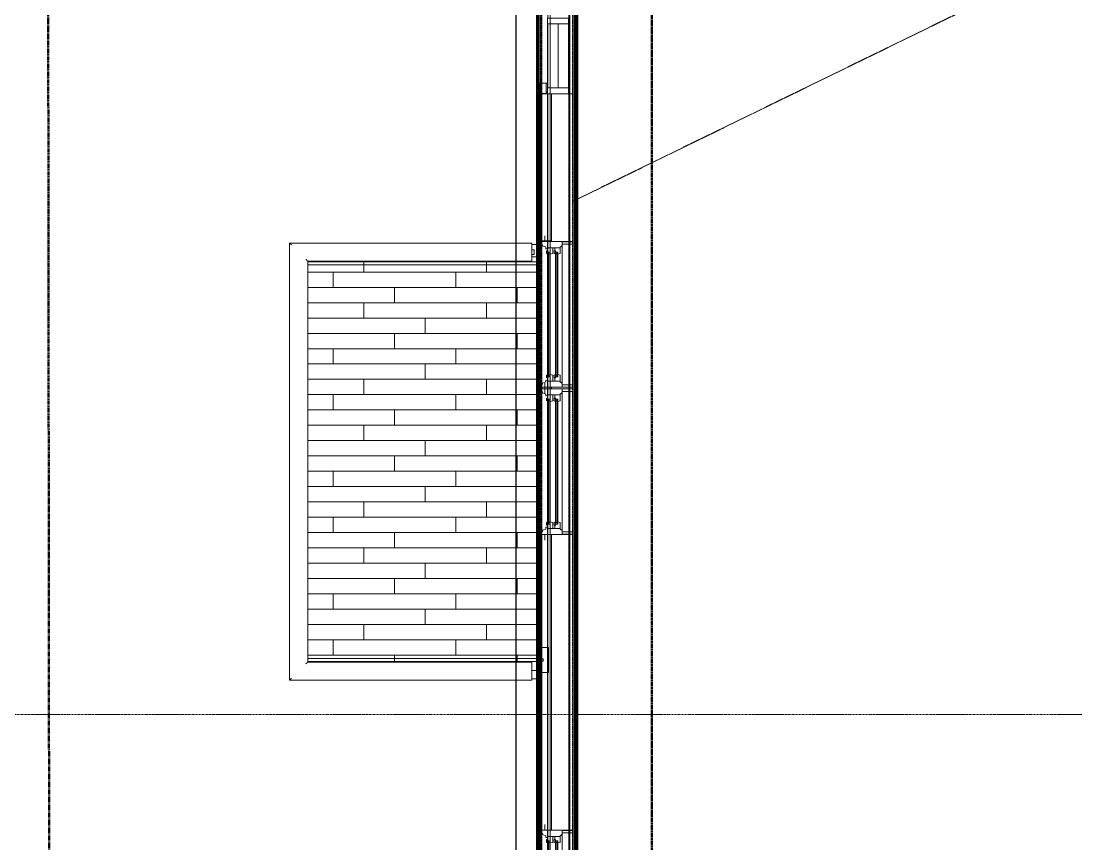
# Model space of a CAD drawing. Header units: inches. Extents: x -4235 to -464, y 9767 to 12269.
# Drawn here: x -3996.4 to -3721.1, y 11813.5 to 12028.1 of the extents above; entities that cross this region are included whole.
import ezdxf

# ---------------------------------------------------------------- set-up
doc = ezdxf.new("R2010")
doc.units = ezdxf.units.IN
doc.header["$MEASUREMENT"] = 0
for name, pattern in [('Dash 1_16_', [0.125, 0.0625, -0.0625]), ('Double Dash 3_8_', [1, 0.375, -0.125, 0.125, -0.125, 0.125, -0.125]), ('Grid Line 1_2_', [0.875, 0.5, -0.125, 0.125, -0.125])]:
    doc.linetypes.add(name, pattern=pattern)
for name, color, linetype, lineweight in [('A-FLOR-1', 192, 'Continuous', 9), ('A-FLOR-HRAL', 11, 'Continuous', 9), ('A-FLOR-PATT-1', 9, 'Continuous', 9), ('A-GLAZ-1', 151, 'Continuous', 9), ('A-GLAZ-2', 151, 'Continuous', 20), ('A-GLAZ-CWMG', 51, 'Continuous', 9), ('A-GLAZ-CWMG-1', 9, 'Continuous', 9), ('A-ROOF-1', 10, 'Dash 1_16_', 9), ('A-ROOF-2', 7, 'Dash 1_16_', 9), ('A-WALL-1', 113, 'Continuous', 9), ('C-PROP-LINE', 91, 'Double Dash 3_8_', 50), ('C-PROP-LINE-1', 91, 'Dash 1_16_', 50), ('S-GRID-1', 1, 'Grid Line 1_2_', 9)]:
    doc.layers.add(name, color=color, linetype=linetype, lineweight=lineweight)

# ---------------------------------------------------------------- blocks, each defined once
blk = doc.blocks.new('Basic Wall _ EXT - FIBER CEMENT - LARGE - ___-2505168-BACKGROUND - ROOF PLAN')
at = {"layer": 'A-WALL-1'}
for p, q in [((-3861.05, 12011.95), (-3861.05, 11970.61)), ((-3861.05, 12011.95), (-3861.05, 11970.61)), ((-3861.02, 11970.61), (-3861.02, 12011.95)), ((-3861.02, 12011.95), (-3861.02, 11970.61)), ((-3859, 12009.2), (-3859, 11970.61)), ((-3859, 12009.2), (-3859, 11970.61)), ((-3858.97, 11970.61), (-3858.97, 12009.2)), ((-3858.97, 12009.2), (-3858.97, 11970.61)), ((-3861.05, 11932.59), (-3861.05, 11932.21)), ((-3861.05, 11932.59), (-3861.05, 11932.21)), ((-3861.02, 11932.21), (-3861.02, 11932.59)), ((-3861.02, 11932.59), (-3861.02, 11932.21)), ((-3859, 11932.59), (-3859, 11932.21)), ((-3859, 11932.59), (-3859, 11932.21)), ((-3858.97, 11932.21), (-3858.97, 11932.59)), ((-3858.97, 11932.59), (-3858.97, 11932.21)), ((-3861.05, 11894.19), (-3861.05, 11864.7)), ((-3861.05, 11894.19), (-3861.05, 11864.7)), ((-3861.02, 11864.7), (-3861.02, 11894.19)), ((-3861.02, 11894.19), (-3861.02, 11864.7)), ((-3859, 11894.19), (-3859, 11864.69)), ((-3859, 11894.19), (-3859, 11864.69)), ((-3858.97, 11864.69), (-3858.97, 11894.19)), ((-3858.97, 11894.19), (-3858.97, 11864.69)), ((-3861.05, 11864.7), (-3861.05, 11864.61)), ((-3861.05, 11864.7), (-3861.05, 11864.61)), ((-3861.05, 11864.59), (-3861.05, 11861.83)), ((-3861.05, 11864.59), (-3861.05, 11861.83)), ((-3861.02, 11864.62), (-3861.02, 11864.7)), ((-3861.02, 11864.7), (-3861.02, 11864.62)), ((-3861.02, 11861.83), (-3861.02, 11864.59)), ((-3861.02, 11864.59), (-3861.02, 11861.83)), ((-3859, 11864.69), (-3859, 11864.59)), ((-3859, 11864.69), (-3859, 11864.59)), ((-3859, 11864.56), (-3859, 11864.26)), ((-3859, 11864.56), (-3859, 11864.26)), ((-3859, 11864.22), (-3859, 11859.15)), ((-3859, 11864.22), (-3859, 11859.15)), ((-3858.97, 11864.59), (-3858.97, 11864.69)), ((-3858.97, 11864.69), (-3858.97, 11864.59)), ((-3858.97, 11864.26), (-3858.97, 11864.57)), ((-3858.97, 11864.57), (-3858.97, 11864.26)), ((-3858.97, 11859.15), (-3858.97, 11864.23)), ((-3858.97, 11864.23), (-3858.97, 11859.15)), ((-3861.05, 11861.77), (-3861.05, 11861.72)), ((-3861.05, 11861.77), (-3861.05, 11861.72)), ((-3861.05, 11861.71), (-3861.05, 11861.64)), ((-3861.05, 11861.71), (-3861.05, 11861.64)), ((-3861.05, 11861.64), (-3861.05, 11861.55)), ((-3861.05, 11861.64), (-3861.05, 11861.55)), ((-3861.05, 11861.55), (-3861.05, 11861.45)), ((-3861.05, 11861.55), (-3861.05, 11861.45)), ((-3861.05, 11861.45), (-3861.05, 11861.35)), ((-3861.05, 11861.45), (-3861.05, 11861.35)), ((-3861.05, 11861.35), (-3861.05, 11861.26)), ((-3861.05, 11861.35), (-3861.05, 11861.26)), ((-3861.05, 11861.26), (-3861.05, 11861.18)), ((-3861.05, 11861.26), (-3861.05, 11861.18)), ((-3861.05, 11861.18), (-3861.05, 11861.13)), ((-3861.05, 11861.18), (-3861.05, 11861.13)), ((-3861.05, 11861.08), (-3861.05, 11858.23)), ((-3861.05, 11861.08), (-3861.05, 11858.23)), ((-3861.02, 11861.72), (-3861.02, 11861.77)), ((-3861.02, 11861.77), (-3861.02, 11861.72)), ((-3861.02, 11861.65), (-3861.02, 11861.71)), ((-3861.02, 11861.71), (-3861.02, 11861.65)), ((-3861.02, 11861.55), (-3861.02, 11861.64)), ((-3861.02, 11861.64), (-3861.02, 11861.55)), ((-3861.02, 11861.45), (-3861.02, 11861.55)), ((-3861.02, 11861.55), (-3861.02, 11861.45)), ((-3861.02, 11861.35), (-3861.02, 11861.45)), ((-3861.02, 11861.45), (-3861.02, 11861.35)), ((-3861.02, 11861.26), (-3861.02, 11861.35)), ((-3861.02, 11861.35), (-3861.02, 11861.26)), ((-3861.02, 11861.18), (-3861.02, 11861.26)), ((-3861.02, 11861.26), (-3861.02, 11861.18)), ((-3861.02, 11861.13), (-3861.02, 11861.18)), ((-3861.02, 11861.18), (-3861.02, 11861.13)), ((-3861.02, 11858.23), (-3861.02, 11861.08)), ((-3861.02, 11861.08), (-3861.02, 11858.23)), ((-3861.05, 11858.2), (-3861.05, 11817.01)), ((-3861.05, 11858.2), (-3861.05, 11817.01)), ((-3861.02, 11817.01), (-3861.02, 11858.2)), ((-3861.02, 11858.2), (-3861.02, 11817.01)), ((-3859, 11859.11), (-3859, 11858.64)), ((-3859, 11859.11), (-3859, 11858.64)), ((-3859, 11858.61), (-3859, 11858.31)), ((-3859, 11858.61), (-3859, 11858.31)), ((-3859, 11858.3), (-3859, 11858.2)), ((-3859, 11858.3), (-3859, 11858.2)), ((-3859, 11858.2), (-3859, 11817.01)), ((-3859, 11858.2), (-3859, 11817.01)), ((-3858.97, 11858.64), (-3858.97, 11859.12)), ((-3858.97, 11859.12), (-3858.97, 11858.64)), ((-3858.97, 11858.31), (-3858.97, 11858.61)), ((-3858.97, 11858.61), (-3858.97, 11858.31)), ((-3858.97, 11858.2), (-3858.97, 11858.3)), ((-3858.97, 11858.3), (-3858.97, 11858.2)), ((-3858.97, 11817.01), (-3858.97, 11858.2)), ((-3858.97, 11858.2), (-3858.97, 11817.01))]:
    blk.add_line(p, q, dxfattribs=at)
blk = doc.blocks.new('Basic Wall _ EXT - FIBER CEMENT - LARGE - ___-2162461-BACKGROUND - ROOF PLAN')
at = {"layer": 'A-WALL-1'}
for p, q in [((-3861.93, 12119.8), (-3861.93, 11673.98)), ((-3861.63, 12119.5), (-3861.63, 11673.98)), ((-3861.6, 12119.46), (-3861.6, 11673.98)), ((-3861.63, 12116.84), (-3861.63, 11673.98)), ((-3861.62, 12116.84), (-3861.62, 11673.98)), ((-3861.6, 12116.84), (-3861.6, 11673.98)), ((-3861.59, 12116.84), (-3861.59, 11673.98)), ((-3859, 12027.39), (-3859, 12010.7)), ((-3859, 12027.39), (-3859, 12010.7)), ((-3858.97, 12010.7), (-3858.97, 12027.39)), ((-3858.97, 12027.39), (-3858.97, 12010.7)), ((-3859, 12009.2), (-3859, 11673.98)), ((-3859, 12009.2), (-3859, 11673.98)), ((-3858.97, 11673.98), (-3858.97, 12009.2)), ((-3858.97, 12009.2), (-3858.97, 11673.98))]:
    blk.add_line(p, q, dxfattribs=at)
blk = doc.blocks.new('Basic Wall _ EXT - FIBER CEMENT - SMALL - ___-2145935-BACKGROUND - ROOF PLAN')
at = {"layer": 'A-WALL-1'}
for p, q in [((-3867.29, 12125.15), (-3867.29, 9973.63)), ((-3867.29, 12125.15), (-3867.29, 9973.63)), ((-3867.21, 9973.7), (-3867.21, 12125.07)), ((-3867.21, 12125.07), (-3867.21, 9973.7)), ((-3861.25, 12119.12), (-3861.25, 9979.66)), ((-3861.19, 12119.05), (-3861.19, 9979.73)), ((-3860.81, 12118.67), (-3860.81, 9980.11)), ((-3860.73, 12118.59), (-3860.73, 9980.19)), ((-3860.73, 12118.59), (-3860.73, 9980.19)), ((-3858.3, 12116.17), (-3858.3, 9982.61)), ((-3858.3, 12116.17), (-3858.3, 9982.61)), ((-3853.48, 12111.34), (-3853.48, 9987.44)), ((-3853.48, 12111.34), (-3853.48, 9987.44)), ((-3853.4, 12111.26), (-3853.4, 9987.51)), ((-3853.4, 12111.26), (-3853.4, 9987.51)), ((-3853.2, 9987.72), (-3853.2, 12111.06)), ((-3853.2, 12111.06), (-3853.2, 9987.72)), ((-3852.33, 9988.59), (-3852.33, 12110.19)), ((-3852.33, 12110.19), (-3852.33, 9988.59)), ((-3851.97, 12109.84), (-3851.97, 9988.94)), ((-3851.93, 12109.79), (-3851.93, 9988.99)), ((-3851.92, 12109.78), (-3851.92, 9989)), ((-3851.85, 12109.72), (-3851.85, 9989.06)), ((-3851.85, 12109.72), (-3851.85, 9989.06)), ((-3851.85, 12109.71), (-3851.85, 9989.07)), ((-3851.82, 12109.68), (-3851.82, 9989.09)), ((-3851.78, 12109.65), (-3851.78, 9989.13)), ((-3851.77, 9989.14), (-3851.77, 12109.64)), ((-3851.63, 9989.29), (-3851.63, 12109.49)), ((-3851.42, 12109.28), (-3851.42, 9989.49)), ((-3851.35, 12109.22), (-3851.35, 9989.56)), ((-3851.22, 12109.09), (-3851.22, 9989.69)), ((-3851.11, 12108.98), (-3851.11, 9989.8))]:
    blk.add_line(p, q, dxfattribs=at)
blk = doc.blocks.new('Window-Double_Hung-Andersen-400_Series-Tilt_Wash - DOUBLE HUNG - COTTAGE - 3RD FLOOR-V14-BACKGROUND - ROOF PLAN')
at = {"layer": 'A-GLAZ-1'}
for p, q in [((-16.29, 2.5), (-15.7, 2.5)), ((-16.29, 2.12), (-15.7, 2.12)), ((-16.29, 0.56), (-15.7, 0.56)), ((-16.29, 0.19), (-15.7, 0.19)), ((-15.82, 2.5), (-15.82, 2.12)), ((-15.82, 0.56), (-15.82, 0.19)), ((-15.7, 2.63), (15.7, 2.63)), ((-15.7, 2.5), (15.7, 2.5)), ((-15.7, 2.12), (15.7, 2.12)), ((-15.7, 2), (15.7, 2)), ((-15.7, 0.69), (15.7, 0.69)), ((-15.7, 0.56), (15.7, 0.56)), ((-15.7, 0.19), (15.7, 0.19)), ((-15.7, 0.06), (15.7, 0.06)), ((16.29, 2.5), (15.7, 2.5)), ((16.29, 2.12), (15.7, 2.12)), ((16.29, 0.56), (15.7, 0.56)), ((16.29, 0.19), (15.7, 0.19)), ((15.82, 2.5), (15.82, 2.12)), ((15.82, 0.56), (15.82, 0.19)), ((-19.01, -2.81), (-19.01, -2.44)), ((-19.01, -2.44), (-18.95, -2.44)), ((18.95, -1.06), (-18.95, -1.06)), ((-18.95, -1.06), (-18.95, -2.81)), ((-18.32, -1.06), (-18.32, -2.81)), ((18.32, -1.06), (18.32, -2.81)), ((18.95, -2.81), (18.95, -1.06)), ((18.95, -2.44), (19.01, -2.44)), ((19.01, -2.44), (19.01, -2.81)), ((-19.01, -2.89), (-19.01, -2.81)), ((-19.01, -3.09), (-19.01, -2.89)), ((-19.01, -3.81), (-19.01, -3.09)), ((-18.95, -2.81), (-18.95, -2.89)), ((-18.95, -2.89), (-18.95, -3.09)), ((-18.95, -3.09), (-18.95, -3.81)), ((-18.32, -2.81), (-18.32, -2.89)), ((-18.32, -2.89), (-18.32, -3.09)), ((-18.32, -3.09), (-18.32, -3.81)), ((18.32, -2.81), (18.32, -2.89)), ((18.32, -2.89), (18.32, -3.09)), ((18.32, -3.09), (18.32, -3.81)), ((18.95, -2.89), (18.95, -2.81)), ((18.95, -3.09), (18.95, -2.89)), ((18.95, -3.81), (18.95, -3.09)), ((19.01, -2.81), (19.01, -2.89)), ((19.01, -2.89), (19.01, -3.09)), ((19.01, -3.09), (19.01, -3.81))]:
    blk.add_line(p, q, dxfattribs=at)
at = {"layer": 'A-GLAZ-2'}
for p, q in [((-19.01, 3.44), (-20.51, 3.44)), ((19.01, 4.81), (-19.01, 4.81)), ((-19.01, 4.81), (-19.01, 4.56)), ((-19.01, 4.34), (-19.01, 4.29)), ((-19.01, 4.21), (-19.01, 4.16)), ((-19.01, 4.15), (-19.01, 4.11)), ((-19.01, 4.07), (-19.01, 3.06)), ((-19.01, 2.95), (-19.01, 2.91)), ((-19.01, 2.9), (-19.01, 2.85)), ((-19.01, 2.84), (-19.01, 2.72)), ((-18.2, 4.81), (-18.2, 4.56)), ((-18.2, 4.34), (-18.2, 4.29)), ((-18.2, 4.21), (-18.2, 4.16)), ((-18.2, 4.15), (-18.2, 4.11)), ((-18.2, 4.07), (-18.2, 4)), ((-18.2, 4), (-17.92, 4)), ((-17.92, 4), (-17.61, 3.19)), ((-17.61, 3.19), (-17.14, 3.19)), ((-17.14, 3.19), (-17.14, 3.06)), ((-17.14, 2.95), (-17.14, 2.91)), ((-17.14, 2.9), (-17.14, 2.85)), ((-17.14, 2.84), (-17.14, 2.75)), ((-15.86, 2.97), (-16.57, 2.97)), ((-16.57, 2.91), (-16.57, 2.95)), ((-16.57, 2.85), (-16.57, 2.9)), ((-16.57, 2.72), (-16.57, 2.84)), ((-15.85, 2.95), (-15.83, 2.91)), ((-15.82, 2.9), (-15.8, 2.85)), ((-15.8, 2.84), (-15.74, 2.72)), ((15.8, 2.84), (15.74, 2.72)), ((15.82, 2.9), (15.8, 2.85)), ((15.85, 2.95), (15.83, 2.91)), ((15.86, 2.97), (16.57, 2.97)), ((16.57, 2.91), (16.57, 2.95)), ((16.57, 2.85), (16.57, 2.9)), ((16.57, 2.72), (16.57, 2.84)), ((17.14, 3.19), (17.14, 3)), ((17.61, 3.19), (17.14, 3.19)), ((17.14, 2.95), (17.14, 2.91)), ((17.14, 2.9), (17.14, 2.85)), ((17.14, 2.84), (17.14, 2.75)), ((17.91, 3.96), (17.61, 3.21)), ((18.2, 4), (17.92, 4)), ((18.2, 4.81), (18.2, 4.56)), ((18.2, 4.34), (18.2, 4.29)), ((18.2, 4.21), (18.2, 4.16)), ((18.2, 4.15), (18.2, 4)), ((19.01, 4.56), (19.01, 4.81)), ((19.01, 4.29), (19.01, 4.34)), ((19.01, 4.16), (19.01, 4.21)), ((19.01, 3), (19.01, 4.15)), ((19.01, 3.44), (20.51, 3.44)), ((19.01, 2.91), (19.01, 2.95)), ((19.01, 2.85), (19.01, 2.9)), ((19.01, 2.72), (19.01, 2.84)), ((-19.01, 2.69), (-19.01, 2.01)), ((-19.01, 1.97), (-19.01, -1.06)), ((-17.42, 2.75), (-16.57, 2.75)), ((-17.42, 2.69), (-17.42, 2.01)), ((-17.42, 2.01), (-17.42, -0.56)), ((-17.42, 1.37), (-15.86, 1.37)), ((-17.42, 0.81), (-16.57, 0.81)), ((-16.57, 2.63), (-16.57, 2.69)), ((-15.7, 2.63), (-16.57, 2.63)), ((-15.86, 1.03), (-16.57, 1.03)), ((-16.57, 0.69), (-16.57, 1.02)), ((-15.7, 0.69), (-16.57, 0.69)), ((-16.29, 2.63), (-16.29, 2.01)), ((-15.7, 2), (-16.29, 2)), ((-16.29, 0.69), (-16.29, 0.06)), ((-15.7, 0.06), (-16.29, 0.06)), ((-15.86, 1.37), (-15.7, 2)), ((-15.86, -0.56), (-15.7, 0.06)), ((-15.85, 1.02), (-15.7, 0.69)), ((-15.73, 2.69), (-15.7, 2.63)), ((15.73, 2.69), (15.7, 2.63)), ((15.7, 2.63), (16.57, 2.63)), ((15.7, 2), (16.29, 2)), ((15.7, 0.69), (16.57, 0.69)), ((15.7, 0.06), (16.29, 0.06)), ((15.86, -0.56), (15.7, 0.06)), ((15.86, 1.37), (15.71, 1.96)), ((15.86, 1.03), (15.72, 0.72)), ((17.42, 1.37), (15.86, 1.37)), ((15.86, 1.03), (16.57, 1.03)), ((16.29, 2.63), (16.29, 2.01)), ((16.29, 0.69), (16.29, 0.06)), ((17.42, 2.75), (16.57, 2.75)), ((16.57, 2.63), (16.57, 2.69)), ((16.57, 0.7), (16.57, 1.03)), ((17.42, 0.81), (16.57, 0.81)), ((17.42, 2.69), (17.42, 2.01)), ((17.42, 2.01), (17.42, -0.56)), ((19.01, 2.01), (19.01, 2.69)), ((19.01, -1.06), (19.01, 2.01)), ((-19.01, -1.06), (19.01, -1.06)), ((-17.67, -0.78), (-18, -1.06)), ((-17.67, -0.78), (-17.67, -0.56)), ((-17.67, -0.56), (-15.86, -0.56)), ((17.67, -0.56), (15.86, -0.56)), ((17.67, -0.78), (17.67, -0.56)), ((17.67, -0.78), (18, -1.06))]:
    blk.add_line(p, q, dxfattribs=at)
blk = doc.blocks.new('Rectangular Mullion - Profile_Polycarbonate_Upper and left-1987575-BACKGROUND - ROOF PLAN')
at = {"layer": 'A-GLAZ-CWMG'}
for p, q in [((-3861.47, 12114.28), (-3861.25, 12114.28)), ((-3861.47, 12011.95), (-3861.47, 12114.28)), ((-3861.25, 12114.28), (-3860.84, 12114.28)), ((-3860.69, 12114.28), (-3860.63, 12114.28)), ((-3860.63, 12114.28), (-3860.57, 12114.28)), ((-3860.57, 12114.28), (-3860.51, 12114.28)), ((-3860.51, 12114.28), (-3860.45, 12114.28)), ((-3860.45, 12114.28), (-3860.05, 12114.28)), ((-3860.02, 12114.28), (-3859.88, 12114.28)), ((-3859.87, 12114.28), (-3859.24, 12114.28)), ((-3859.24, 12114.28), (-3859.18, 12114.28)), ((-3859.18, 12114.28), (-3859.13, 12114.28)), ((-3859.13, 12114.28), (-3859, 12114.28)), ((-3858.97, 12114.28), (-3858.97, 12111.59)), ((-3858.97, 12110.09), (-3858.97, 12109.71)), ((-3858.97, 12109.71), (-3858.97, 12107.62)), ((-3858.97, 12106.12), (-3858.97, 12087.94)), ((-3858.97, 12086.44), (-3858.97, 12068.25)), ((-3858.97, 12066.75), (-3858.97, 12048.57)), ((-3858.97, 12047.07), (-3858.97, 12028.89)), ((-3858.97, 12027.39), (-3858.97, 12011.95)), ((-3861.25, 12011.95), (-3861.47, 12011.95)), ((-3860.84, 12011.95), (-3861.25, 12011.95)), ((-3860.57, 12011.95), (-3860.63, 12011.95)), ((-3860.51, 12011.95), (-3860.57, 12011.95)), ((-3860.45, 12011.95), (-3860.5, 12011.95)), ((-3859.24, 12011.95), (-3860.44, 12011.95)), ((-3859.19, 12011.95), (-3859.24, 12011.95)), ((-3859.13, 12011.95), (-3859.18, 12011.95)), ((-3859, 12011.95), (-3859.13, 12011.95))]:
    blk.add_line(p, q, dxfattribs=at)
blk = doc.blocks.new('Window-Double_Hung-Andersen-400_Series-Tilt_Wash - DOUBLE HUNG - COTTAGE - 3RD FLOOR-V18-BACKGROUND - ROOF PLAN')
at = {"layer": 'A-GLAZ-1'}
for p, q in [((-16.29, 2.5), (-15.7, 2.5)), ((-16.29, 2.12), (-15.7, 2.12)), ((-16.29, 0.56), (-15.7, 0.56)), ((-16.29, 0.19), (-15.7, 0.19)), ((-15.82, 2.5), (-15.82, 2.12)), ((-15.82, 0.56), (-15.82, 0.19)), ((-15.7, 2.63), (15.7, 2.63)), ((-15.7, 2.5), (15.7, 2.5)), ((-15.7, 2.12), (15.7, 2.12)), ((-15.7, 2), (15.7, 2)), ((-15.7, 0.69), (15.7, 0.69)), ((-15.7, 0.56), (15.7, 0.56)), ((-15.7, 0.19), (15.7, 0.19)), ((-15.7, 0.06), (15.7, 0.06)), ((16.29, 2.5), (15.7, 2.5)), ((16.29, 2.12), (15.7, 2.12)), ((16.29, 0.56), (15.7, 0.56)), ((16.29, 0.19), (15.7, 0.19)), ((15.82, 2.5), (15.82, 2.12)), ((15.82, 0.56), (15.82, 0.19)), ((-19.01, -2.81), (-19.01, -2.44)), ((-19.01, -2.44), (-18.95, -2.44)), ((18.95, -1.06), (-18.95, -1.06)), ((-18.95, -1.06), (-18.95, -2.81)), ((-18.32, -1.06), (-18.32, -2.81)), ((18.32, -1.06), (18.32, -2.81)), ((18.95, -2.81), (18.95, -1.06)), ((18.95, -2.44), (19.01, -2.44)), ((19.01, -2.44), (19.01, -2.81)), ((-19.01, -2.89), (-19.01, -2.81)), ((-19.01, -3.09), (-19.01, -2.89)), ((-19.01, -3.81), (-19.01, -3.09)), ((-18.95, -2.81), (-18.95, -2.89)), ((-18.95, -2.89), (-18.95, -3.09)), ((-18.95, -3.09), (-18.95, -3.81)), ((-18.32, -2.81), (-18.32, -2.89)), ((-18.32, -2.89), (-18.32, -3.09)), ((-18.32, -3.09), (-18.32, -3.81)), ((18.32, -2.81), (18.32, -2.89)), ((18.32, -2.89), (18.32, -3.09)), ((18.32, -3.09), (18.32, -3.81)), ((18.95, -2.89), (18.95, -2.81)), ((18.95, -3.09), (18.95, -2.89)), ((18.95, -3.81), (18.95, -3.09)), ((19.01, -2.81), (19.01, -2.89)), ((19.01, -2.89), (19.01, -3.09)), ((19.01, -3.09), (19.01, -3.81))]:
    blk.add_line(p, q, dxfattribs=at)
at = {"layer": 'A-GLAZ-2'}
for p, q in [((-19.01, 3.44), (-20.51, 3.44)), ((19.01, 4.81), (-19.01, 4.81)), ((-19.01, 4.81), (-19.01, 4.56)), ((-19.01, 4.28), (-19.01, 4.22)), ((-19.01, 4.21), (-19.01, 4.16)), ((-19.01, 4.15), (-19.01, 3)), ((-19.01, 2.95), (-19.01, 2.91)), ((-19.01, 2.9), (-19.01, 2.85)), ((-19.01, 2.84), (-19.01, 2.72)), ((-18.2, 4.81), (-18.2, 4.56)), ((-18.2, 4.28), (-18.2, 4.22)), ((-18.2, 4.21), (-18.2, 4.16)), ((-18.2, 4.15), (-18.2, 4)), ((-18.2, 4), (-17.92, 4)), ((-17.92, 4), (-17.61, 3.19)), ((-17.61, 3.19), (-17.14, 3.19)), ((-17.14, 3.19), (-17.14, 3)), ((-17.14, 2.95), (-17.14, 2.91)), ((-17.14, 2.9), (-17.14, 2.85)), ((-17.14, 2.84), (-17.14, 2.75)), ((-15.86, 2.97), (-16.57, 2.97)), ((-16.57, 2.91), (-16.57, 2.95)), ((-16.57, 2.85), (-16.57, 2.9)), ((-16.57, 2.72), (-16.57, 2.84)), ((-15.85, 2.95), (-15.83, 2.9)), ((-15.82, 2.9), (-15.8, 2.85)), ((-15.8, 2.84), (-15.74, 2.72)), ((15.8, 2.84), (15.74, 2.72)), ((15.85, 2.95), (15.83, 2.9)), ((15.86, 2.97), (16.57, 2.97)), ((16.57, 2.9), (16.57, 2.95)), ((16.57, 2.72), (16.57, 2.84)), ((17.14, 3.19), (17.14, 2.96)), ((17.61, 3.19), (17.14, 3.19)), ((17.14, 2.95), (17.14, 2.9)), ((17.14, 2.84), (17.14, 2.75)), ((17.92, 4), (17.61, 3.19)), ((18.2, 4), (17.92, 4)), ((18.2, 4.81), (18.2, 4.56)), ((18.2, 4.28), (18.2, 4.22)), ((18.2, 4.21), (18.2, 4.16)), ((18.2, 4.16), (18.2, 4)), ((19.01, 4.56), (19.01, 4.81)), ((19.01, 4.22), (19.01, 4.28)), ((19.01, 4.16), (19.01, 4.21)), ((19.01, 2.96), (19.01, 4.16)), ((19.01, 3.44), (20.51, 3.44)), ((19.01, 2.9), (19.01, 2.95)), ((19.01, 2.72), (19.01, 2.84)), ((-19.01, 2.69), (-19.01, 2.01)), ((-19.01, 2.01), (-19.01, -1.06)), ((-17.42, 2.75), (-16.57, 2.75)), ((-17.42, 2.69), (-17.42, 2.01)), ((-17.42, 2.01), (-17.42, -0.56)), ((-17.42, 1.37), (-15.86, 1.37)), ((-17.42, 0.81), (-16.57, 0.81)), ((-16.57, 2.63), (-16.57, 2.69)), ((-15.7, 2.63), (-16.57, 2.63)), ((-15.86, 1.03), (-16.57, 1.03)), ((-16.57, 0.69), (-16.57, 1.03)), ((-15.7, 0.69), (-16.57, 0.69)), ((-16.29, 2.63), (-16.29, 2.01)), ((-15.7, 2), (-16.29, 2)), ((-16.29, 0.69), (-16.29, 0.06)), ((-15.7, 0.06), (-16.29, 0.06)), ((-15.86, 1.37), (-15.7, 2)), ((-15.86, 1.03), (-15.7, 0.69)), ((-15.86, -0.56), (-15.7, 0.06)), ((-15.73, 2.69), (-15.7, 2.63)), ((15.73, 2.69), (15.7, 2.63)), ((15.7, 2.63), (16.57, 2.63)), ((15.7, 2), (16.29, 2)), ((15.86, 1.37), (15.7, 2)), ((15.86, 1.03), (15.7, 0.69)), ((15.7, 0.69), (16.57, 0.69)), ((15.7, 0.06), (16.29, 0.06)), ((15.86, -0.56), (15.7, 0.06)), ((17.42, 1.37), (15.86, 1.37)), ((15.86, 1.03), (16.57, 1.03)), ((16.29, 2.63), (16.29, 2.01)), ((16.29, 0.69), (16.29, 0.06)), ((17.42, 2.75), (16.57, 2.75)), ((16.57, 2.63), (16.57, 2.69)), ((16.57, 0.69), (16.57, 1.03)), ((17.42, 0.81), (16.57, 0.81)), ((17.42, 2.69), (17.42, 2.01)), ((17.42, 2.01), (17.42, -0.56)), ((19.01, 2.01), (19.01, 2.69)), ((19.01, -1.06), (19.01, 2.01)), ((-19.01, -1.06), (19.01, -1.06)), ((-17.67, -0.78), (-18, -1.06)), ((-17.67, -0.78), (-17.67, -0.56)), ((-17.67, -0.56), (-15.86, -0.56)), ((17.67, -0.56), (15.86, -0.56)), ((17.67, -0.78), (17.67, -0.56)), ((17.67, -0.78), (18, -1.06))]:
    blk.add_line(p, q, dxfattribs=at)
blk = doc.blocks.new('Rectangular Mullion - Stud - Vertical-2193585-BACKGROUND - ROOF PLAN')
at = {"layer": 'A-GLAZ-CWMG'}
for p, q in [((-1.5, 2.01), (-1.5, 2.75)), ((-1.5, 2.75), (0, 2.75)), ((-1.5, -2.75), (-1.5, 2.01)), ((0, 2.75), (0, 2.01)), ((0, 2.01), (0, -2.75)), ((0, -2.75), (-1.5, -2.75))]:
    blk.add_line(p, q, dxfattribs=at)
blk = doc.blocks.new('Rectangular Mullion - Stud - Base_Head-1773367-BACKGROUND - ROOF PLAN')
at = {"layer": 'A-GLAZ-CWMG-1'}
h = blk.add_hatch(dxfattribs=at)
h.set_pattern_fill('FP_5', color=256, style=0, pattern_type=2)
h.set_pattern_definition([(90, (-3856.286, 12019.044), (-8, 5e-16), [])])
h.paths.add_polyline_path([(-3853.77, 12010.7), (-3853.54, 12010.7), (-3853.54, 12027.39), (-3858.97, 12027.39), (-3859, 12011.95), (-3859.04, 12011.95), (-3859, 12010.7), (-3858, 12010.7)], flags=0)
at = {"layer": 'A-GLAZ-CWMG'}
for p, q in [((-3853.54, 12027.39), (-3853.54, 12010.7)), ((-3859.04, 12010.7), (-3859.04, 12011.95))]:
    blk.add_line(p, q, dxfattribs=at)
blk = doc.blocks.new('Rectangular Mullion - Stud - Vertical-V44-BACKGROUND - ROOF PLAN')
at = {"layer": 'A-GLAZ-CWMG'}
for p, q in [((0, 2.75), (1.5, 2.75)), ((0, 2.01), (0, 2.71)), ((0, -2.75), (0, 2.01)), ((1.5, 2.75), (1.5, 2.01)), ((1.5, 2.01), (1.5, -2.75)), ((1.5, -2.75), (0, -2.75))]:
    blk.add_line(p, q, dxfattribs=at)
blk = doc.blocks.new('Window-Double_Hung-Andersen-400_Series-Tilt_Wash - DOUBLE HUNG - COTTAGE - 3RD FLOOR-V49-BACKGROUND - ROOF PLAN')
at = {"layer": 'A-GLAZ-1'}
for p, q in [((-16.29, 2.5), (-15.7, 2.5)), ((-16.29, 2.12), (-15.7, 2.12)), ((-16.29, 0.56), (-15.7, 0.56)), ((-16.29, 0.19), (-15.7, 0.19)), ((-15.82, 2.5), (-15.82, 2.12)), ((-15.82, 0.56), (-15.82, 0.19)), ((-15.7, 2.63), (15.7, 2.63)), ((-15.7, 2.5), (15.7, 2.5)), ((-15.7, 2.12), (15.7, 2.12)), ((-15.7, 2), (15.7, 2)), ((-15.7, 0.69), (15.7, 0.69)), ((-15.7, 0.56), (15.7, 0.56)), ((-15.7, 0.19), (15.7, 0.19)), ((-15.7, 0.06), (15.7, 0.06)), ((16.29, 2.5), (15.7, 2.5)), ((16.29, 2.12), (15.7, 2.12)), ((16.29, 0.56), (15.7, 0.56)), ((16.29, 0.19), (15.7, 0.19)), ((15.82, 2.5), (15.82, 2.12)), ((15.82, 0.56), (15.82, 0.19)), ((-19.01, -2.81), (-19.01, -2.44)), ((-19.01, -2.44), (-18.95, -2.44)), ((18.95, -1.06), (-18.95, -1.06)), ((-18.95, -1.06), (-18.95, -2.81)), ((-18.32, -1.06), (-18.32, -2.81)), ((18.32, -1.06), (18.32, -2.81)), ((18.95, -2.81), (18.95, -1.06)), ((18.95, -2.44), (19.01, -2.44)), ((19.01, -2.44), (19.01, -2.81)), ((-19.01, -2.89), (-19.01, -2.81)), ((-19.01, -3.05), (-19.01, -2.89)), ((-19.01, -3.81), (-19.01, -3.09)), ((-18.95, -2.81), (-18.95, -2.89)), ((-18.95, -2.89), (-18.95, -3.05)), ((-18.95, -3.09), (-18.95, -3.81)), ((-18.32, -2.81), (-18.32, -2.89)), ((-18.32, -2.89), (-18.32, -3.05)), ((-18.32, -3.09), (-18.32, -3.81)), ((18.32, -2.81), (18.32, -2.89)), ((18.32, -2.89), (18.32, -3.09)), ((18.32, -3.09), (18.32, -3.81)), ((18.95, -2.89), (18.95, -2.81)), ((18.95, -3.09), (18.95, -2.89)), ((18.95, -3.81), (18.95, -3.09)), ((19.01, -2.81), (19.01, -2.89)), ((19.01, -2.89), (19.01, -3.09)), ((19.01, -3.09), (19.01, -3.81))]:
    blk.add_line(p, q, dxfattribs=at)
at = {"layer": 'A-GLAZ-2'}
for p, q in [((-19.01, 3.44), (-20.51, 3.44)), ((19.01, 4.81), (-19.01, 4.81)), ((-19.01, 4.81), (-19.01, 4.56)), ((-19.01, 4.28), (-19.01, 4.22)), ((-19.01, 4.21), (-19.01, 4.16)), ((-19.01, 4.16), (-19.01, 2.96)), ((-19.01, 2.95), (-19.01, 2.9)), ((-19.01, 2.84), (-19.01, 2.72)), ((-18.2, 4.81), (-18.2, 4.56)), ((-18.2, 4.28), (-18.2, 4.22)), ((-18.2, 4.21), (-18.2, 4.16)), ((-18.2, 4.16), (-18.2, 4)), ((-18.2, 4), (-17.92, 4)), ((-17.92, 4), (-17.61, 3.19)), ((-17.61, 3.19), (-17.14, 3.19)), ((-17.14, 3.19), (-17.14, 2.96)), ((-17.14, 2.95), (-17.14, 2.9)), ((-17.14, 2.84), (-17.14, 2.75)), ((-15.86, 2.97), (-16.57, 2.97)), ((-16.57, 2.9), (-16.57, 2.95)), ((-16.57, 2.72), (-16.57, 2.84)), ((-15.85, 2.95), (-15.83, 2.9)), ((-15.8, 2.84), (-15.74, 2.72)), ((15.8, 2.84), (15.74, 2.72)), ((15.82, 2.9), (15.8, 2.84)), ((15.85, 2.95), (15.83, 2.9)), ((15.86, 2.97), (16.57, 2.97)), ((16.57, 2.9), (16.57, 2.95)), ((16.57, 2.84), (16.57, 2.9)), ((16.57, 2.72), (16.57, 2.84)), ((17.14, 3.19), (17.14, 2.96)), ((17.61, 3.19), (17.14, 3.19)), ((17.14, 2.95), (17.14, 2.9)), ((17.14, 2.9), (17.14, 2.84)), ((17.14, 2.84), (17.14, 2.75)), ((17.92, 4), (17.61, 3.19)), ((18.2, 4), (17.92, 4)), ((18.2, 4.81), (18.2, 4.56)), ((18.2, 4.4), (18.2, 4.35)), ((18.2, 4.34), (18.2, 4.29)), ((18.2, 4.28), (18.2, 4.22)), ((18.2, 4.22), (18.2, 4.16)), ((18.2, 4.16), (18.2, 4)), ((19.01, 4.56), (19.01, 4.81)), ((19.01, 4.35), (19.01, 4.4)), ((19.01, 4.29), (19.01, 4.34)), ((19.01, 4.22), (19.01, 4.28)), ((19.01, 4.16), (19.01, 4.22)), ((19.01, 2.96), (19.01, 4.16)), ((19.01, 3.44), (20.51, 3.44)), ((19.01, 2.9), (19.01, 2.95)), ((19.01, 2.84), (19.01, 2.9)), ((19.01, 2.72), (19.01, 2.83)), ((-19.01, 2.69), (-19.01, 2.01)), ((-19.01, 2.01), (-19.01, -1.06)), ((-17.42, 2.75), (-16.57, 2.75)), ((-17.42, 2.69), (-17.42, 2.01)), ((-17.42, 2.01), (-17.42, -0.56)), ((-17.42, 1.37), (-15.86, 1.37)), ((-17.42, 0.81), (-16.57, 0.81)), ((-16.57, 2.63), (-16.57, 2.69)), ((-15.7, 2.63), (-16.57, 2.63)), ((-15.86, 1.03), (-16.57, 1.03)), ((-16.57, 0.69), (-16.57, 1.03)), ((-15.7, 0.69), (-16.57, 0.69)), ((-16.29, 2.63), (-16.29, 2.01)), ((-15.7, 2), (-16.29, 2)), ((-16.29, 0.69), (-16.29, 0.06)), ((-15.7, 0.06), (-16.29, 0.06)), ((-15.86, 1.37), (-15.7, 2)), ((-15.86, 1.03), (-15.7, 0.69)), ((-15.86, -0.56), (-15.7, 0.06)), ((-15.73, 2.69), (-15.7, 2.63)), ((15.73, 2.69), (15.7, 2.63)), ((15.7, 2.63), (16.57, 2.63)), ((15.7, 2), (16.29, 2)), ((15.86, 1.37), (15.7, 2)), ((15.86, 1.03), (15.7, 0.69)), ((15.7, 0.69), (16.57, 0.69)), ((15.7, 0.06), (16.29, 0.06)), ((15.86, -0.56), (15.7, 0.06)), ((17.42, 1.37), (15.86, 1.37)), ((15.86, 1.03), (16.57, 1.03)), ((16.29, 2.63), (16.29, 2.01)), ((16.29, 0.69), (16.29, 0.06)), ((17.42, 2.75), (16.57, 2.75)), ((16.57, 2.63), (16.57, 2.69)), ((16.57, 0.69), (16.57, 1.03)), ((17.42, 0.81), (16.57, 0.81)), ((17.42, 2.69), (17.42, 2.01)), ((17.42, 2.01), (17.42, -0.56)), ((19.01, 2.01), (19.01, 2.69)), ((19.01, -1.06), (19.01, 2.01)), ((-19.01, -1.06), (19.01, -1.06)), ((-17.67, -0.78), (-18, -1.06)), ((-17.67, -0.78), (-17.67, -0.56)), ((-17.67, -0.56), (-15.86, -0.56)), ((17.67, -0.56), (15.86, -0.56)), ((17.67, -0.78), (17.67, -0.56)), ((17.67, -0.78), (18, -1.06))]:
    blk.add_line(p, q, dxfattribs=at)
blk = doc.blocks.new('Railing - Baluster_01-V162-BACKGROUND - ROOF PLAN')
at = {"layer": 'A-FLOR-HRAL'}
for p, q in [((-0.59, 1.18), (0.59, 1.18)), ((-0.59, 0.59), (-0.59, 1.18)), ((0.59, 1.18), (0.59, 0.59))]:
    blk.add_line(p, q, dxfattribs=at)
blk = doc.blocks.new('Railing - Railing-2700282-BACKGROUND - ROOF PLAN')
at = {"layer": 'A-FLOR-HRAL'}
for p, q in [((-3867.29, 11970.23), (-3926.34, 11970.23)), ((-3926.34, 11970.23), (-3926.34, 11856.18)), ((-3867.21, 11970.23), (-3867.29, 11970.23)), ((-3863.09, 11970.23), (-3867.21, 11970.23)), ((-3863.09, 11970.23), (-3863.09, 11969.75)), ((-3863.09, 11969.75), (-3863.09, 11965.97)), ((-3921.61, 11965.5), (-3867.29, 11965.5)), ((-3921.61, 11860.9), (-3921.61, 11965.5)), ((-3867.29, 11965.5), (-3867.21, 11965.5)), ((-3867.21, 11965.5), (-3863.09, 11965.5)), ((-3863.09, 11965.97), (-3863.09, 11965.5)), ((-3867.29, 11860.9), (-3921.61, 11860.9)), ((-3867.21, 11860.9), (-3867.29, 11860.9)), ((-3863.09, 11860.9), (-3867.21, 11860.9)), ((-3863.09, 11860.9), (-3863.09, 11860.43)), ((-3863.09, 11860.43), (-3863.09, 11856.65)), ((-3926.34, 11856.18), (-3867.29, 11856.18)), ((-3867.29, 11856.18), (-3867.21, 11856.18)), ((-3867.21, 11856.18), (-3863.09, 11856.18)), ((-3863.09, 11856.65), (-3863.09, 11856.18))]:
    blk.add_line(p, q, dxfattribs=at)
for points, knots in [([(-3926.34, 11970.23), (-3926.34, 11970.23), (-3926.33, 11970.22), (-3926.3, 11970.19), (-3926.27, 11970.16), (-3926.25, 11970.14), (-3926.22, 11970.11), (-3926.19, 11970.08), (-3926.15, 11970.04), (-3926.11, 11970), (-3926.07, 11969.96), (-3926.03, 11969.93), (-3925.97, 11969.86), (-3925.91, 11969.8), (-3925.86, 11969.75)], [0, 0, 0, 0, 0.166667, 0.25, 0.333333, 0.416667, 0.458333, 0.5, 0.583333, 0.666667, 0.708333, 0.75, 0.833333, 1, 1, 1, 1]), ([(-3922.08, 11965.97), (-3922.04, 11965.93), (-3921.98, 11965.87), (-3921.9, 11965.79), (-3921.86, 11965.75), (-3921.82, 11965.71), (-3921.79, 11965.68), (-3921.76, 11965.65), (-3921.73, 11965.62), (-3921.7, 11965.59), (-3921.67, 11965.56), (-3921.65, 11965.54), (-3921.62, 11965.51), (-3921.61, 11965.5), (-3921.61, 11965.5)], [0, 0, 0, 0, 0.166667, 0.25, 0.333333, 0.375, 0.416667, 0.5, 0.541667, 0.583333, 0.666667, 0.75, 0.833333, 1, 1, 1, 1]), ([(-3922.08, 11860.43), (-3922.04, 11860.47), (-3921.98, 11860.53), (-3921.9, 11860.61), (-3921.86, 11860.66), (-3921.82, 11860.69), (-3921.79, 11860.73), (-3921.76, 11860.76), (-3921.73, 11860.78), (-3921.7, 11860.81), (-3921.67, 11860.84), (-3921.65, 11860.87), (-3921.62, 11860.89), (-3921.61, 11860.9), (-3921.61, 11860.9)], [0, 0, 0, 0, 0.166667, 0.25, 0.333333, 0.375, 0.416667, 0.5, 0.541667, 0.583333, 0.666667, 0.75, 0.833333, 1, 1, 1, 1]), ([(-3926.34, 11856.18), (-3926.34, 11856.18), (-3926.33, 11856.19), (-3926.3, 11856.21), (-3926.27, 11856.24), (-3926.25, 11856.27), (-3926.22, 11856.29), (-3926.19, 11856.32), (-3926.15, 11856.36), (-3926.11, 11856.4), (-3926.07, 11856.44), (-3926.04, 11856.48), (-3925.97, 11856.55), (-3925.9, 11856.61), (-3925.86, 11856.65)], [0, 0, 0, 0, 0.166667, 0.25, 0.333333, 0.416667, 0.458333, 0.5, 0.583333, 0.666667, 0.708333, 0.75, 0.833333, 1, 1, 1, 1])]:
    blk.add_open_spline(points, degree=3, knots=knots, dxfattribs=at)
at = {"rotation": 269.9999999999999}
blk.add_blockref('Railing - Baluster_01-V162-BACKGROUND - ROOF PLAN', (-3863.68, 11967.86), dxfattribs=at)
blk = doc.blocks.new('Walls 11 - Walls 1-2570471-BACKGROUND - ROOF PLAN')
at = {"layer": 'A-WALL-1'}
for p, q in [((-3861.63, 11968.19), (-3861.72, 11968.19)), ((-3861.72, 11968.19), (-3861.72, 11968.08)), ((-3861.72, 11968.08), (-3861.72, 11968.19)), ((-3861.72, 11968.08), (-3861.72, 11967.76)), ((-3861.72, 11967.76), (-3861.72, 11968.08)), ((-3861.72, 11967.76), (-3861.72, 11967.24)), ((-3861.72, 11967.24), (-3861.72, 11967.76)), ((-3861.72, 11967.24), (-3861.72, 11966.57)), ((-3861.72, 11966.57), (-3861.72, 11967.24)), ((-3861.25, 11968.19), (-3861.59, 11968.19)), ((-3861.1, 11968.19), (-3861.25, 11968.19)), ((-3867.29, 11965.32), (-3921.61, 11965.32)), ((-3921.61, 11964.57), (-3867.29, 11964.57)), ((-3867.21, 11965.32), (-3867.29, 11965.32)), ((-3867.29, 11964.57), (-3867.21, 11964.57)), ((-3861.92, 11965.32), (-3867.21, 11965.32)), ((-3867.21, 11964.57), (-3861.92, 11964.57)), ((-3861.72, 11965.32), (-3861.77, 11965.32)), ((-3861.77, 11964.57), (-3861.72, 11964.57)), ((-3861.72, 11966.57), (-3861.72, 11965.79)), ((-3861.72, 11965.79), (-3861.72, 11966.57)), ((-3861.72, 11965.79), (-3861.72, 11965.32)), ((-3861.72, 11964.94), (-3861.72, 11965.79)), ((-3861.63, 11965.32), (-3861.72, 11965.32)), ((-3861.72, 11965.27), (-3861.72, 11965.21)), ((-3861.72, 11965.21), (-3861.72, 11965.13)), ((-3861.72, 11965.13), (-3861.72, 11965.04)), ((-3861.72, 11965.04), (-3861.72, 11964.94)), ((-3861.72, 11964.94), (-3861.72, 11964.85)), ((-3861.72, 11963.32), (-3861.72, 11964.94)), ((-3861.72, 11964.84), (-3861.72, 11964.75)), ((-3861.72, 11964.75), (-3861.72, 11964.68)), ((-3861.72, 11964.67), (-3861.72, 11964.62)), ((-3861.72, 11964.57), (-3861.63, 11964.57)), ((-3861.72, 11964.57), (-3861.72, 11964.1)), ((-3861.25, 11965.32), (-3861.59, 11965.32)), ((-3861.59, 11964.57), (-3861.25, 11964.57)), ((-3861.1, 11965.32), (-3861.25, 11965.32)), ((-3861.25, 11964.57), (-3861.1, 11964.57)), ((-3861.72, 11964.1), (-3861.72, 11963.32)), ((-3861.72, 11963.32), (-3861.72, 11962.65)), ((-3861.72, 11962.65), (-3861.72, 11963.32)), ((-3861.72, 11962.65), (-3861.72, 11962.13)), ((-3861.72, 11962.13), (-3861.72, 11962.65)), ((-3861.72, 11962.13), (-3861.72, 11961.8)), ((-3861.72, 11961.8), (-3861.72, 11962.13)), ((-3861.72, 11961.8), (-3861.72, 11961.69)), ((-3861.72, 11961.69), (-3861.72, 11961.8)), ((-3861.72, 11961.69), (-3861.63, 11961.69)), ((-3861.59, 11961.69), (-3861.25, 11961.69)), ((-3861.25, 11961.69), (-3861.1, 11961.69))]:
    blk.add_line(p, q, dxfattribs=at)
blk = doc.blocks.new('Walls 12 - Walls 1-2570490-BACKGROUND - ROOF PLAN')
at = {"layer": 'A-WALL-1'}
for p, q in [((-3861.63, 11864.7), (-3861.72, 11864.7)), ((-3861.72, 11864.7), (-3861.72, 11864.26)), ((-3861.72, 11864.26), (-3861.72, 11864.7)), ((-3861.72, 11864.26), (-3861.72, 11863.75)), ((-3861.72, 11863.08), (-3861.72, 11864.26)), ((-3861.72, 11863.75), (-3861.72, 11863.08)), ((-3861.72, 11863.08), (-3861.72, 11862.29)), ((-3861.72, 11858.31), (-3861.72, 11863.08)), ((-3861.72, 11862.29), (-3861.72, 11861.83)), ((-3861.25, 11864.7), (-3861.59, 11864.7)), ((-3860.84, 11864.7), (-3861.25, 11864.7)), ((-3860.58, 11864.7), (-3860.63, 11864.7)), ((-3860.51, 11864.7), (-3860.56, 11864.7)), ((-3860.45, 11864.7), (-3860.5, 11864.7)), ((-3859.29, 11864.7), (-3860.44, 11864.7)), ((-3859.13, 11864.7), (-3859.18, 11864.7)), ((-3859, 11864.7), (-3859.13, 11864.7)), ((-3858.78, 11864.7), (-3858.97, 11864.7)), ((-3858.78, 11864.7), (-3858.78, 11863.75)), ((-3858.78, 11858.2), (-3858.78, 11864.7)), ((-3858.78, 11863.75), (-3858.78, 11860.61)), ((-3867.29, 11861.83), (-3921.61, 11861.83)), ((-3921.61, 11861.08), (-3867.29, 11861.08)), ((-3867.21, 11861.83), (-3867.29, 11861.83)), ((-3867.29, 11861.08), (-3867.21, 11861.08)), ((-3861.92, 11861.83), (-3867.21, 11861.83)), ((-3867.21, 11861.08), (-3861.92, 11861.08)), ((-3861.72, 11861.83), (-3861.77, 11861.83)), ((-3861.77, 11861.08), (-3861.72, 11861.08)), ((-3861.63, 11861.83), (-3861.72, 11861.83)), ((-3861.72, 11861.78), (-3861.72, 11861.72)), ((-3861.72, 11861.72), (-3861.72, 11861.64)), ((-3861.72, 11861.64), (-3861.72, 11861.55)), ((-3861.72, 11861.55), (-3861.72, 11861.45)), ((-3861.72, 11861.45), (-3861.72, 11861.35)), ((-3861.72, 11861.35), (-3861.72, 11861.26)), ((-3861.72, 11861.26), (-3861.72, 11861.18)), ((-3861.72, 11861.18), (-3861.72, 11861.12)), ((-3861.72, 11861.08), (-3861.63, 11861.08)), ((-3861.72, 11861.07), (-3861.72, 11860.61)), ((-3861.72, 11860.61), (-3861.72, 11859.83)), ((-3861.72, 11859.83), (-3861.72, 11858.2)), ((-3861.25, 11861.83), (-3861.59, 11861.83)), ((-3861.59, 11861.08), (-3861.25, 11861.08)), ((-3860.84, 11861.83), (-3861.25, 11861.83)), ((-3861.25, 11861.08), (-3860.84, 11861.08)), ((-3860.58, 11861.83), (-3860.63, 11861.83)), ((-3860.63, 11861.08), (-3860.58, 11861.08)), ((-3860.51, 11861.83), (-3860.56, 11861.83)), ((-3860.55, 11861.08), (-3860.51, 11861.08)), ((-3860.45, 11861.83), (-3860.5, 11861.83)), ((-3860.5, 11861.08), (-3860.45, 11861.08)), ((-3858.78, 11860.61), (-3858.78, 11858.2)), ((-3861.72, 11858.2), (-3861.72, 11858.31)), ((-3861.72, 11858.2), (-3861.63, 11858.2)), ((-3861.59, 11858.2), (-3861.25, 11858.2)), ((-3861.25, 11858.2), (-3860.84, 11858.2)), ((-3860.63, 11858.2), (-3860.58, 11858.2)), ((-3860.55, 11858.2), (-3860.51, 11858.2)), ((-3860.5, 11858.2), (-3860.45, 11858.2)), ((-3860.44, 11858.2), (-3859.29, 11858.2)), ((-3859.18, 11858.2), (-3859.13, 11858.2)), ((-3859.13, 11858.2), (-3859, 11858.2)), ((-3858.97, 11858.2), (-3858.78, 11858.2))]:
    blk.add_line(p, q, dxfattribs=at)
for start_param, end_param in [(1.119135, 1.445432), (1.696161, 2.022397), (0.562196, 0.774913), (2.36668, 2.579325), (2.657026, 2.820003), (5.235988, 6.25092), (3.173858, 4.18879), (4.308263, 5.109327)]:
    blk.add_ellipse((-3860.4, 11861.45), major_axis=(0, 0.375), ratio=0.86769, start_param=start_param, end_param=end_param, dxfattribs=at)
blk = doc.blocks.new('Family - ___-1878357-BACKGROUND - ROOF PLAN')
at = {"layer": 'C-PROP-LINE'}
blk.add_line((-3989.42, 12089.69), (-3987.26, 10009.09), dxfattribs=at)
blk = doc.blocks.new('Family - ___-2835860-BACKGROUND - ROOF PLAN')
at = {"layer": 'C-PROP-LINE-1'}
blk.add_line((-3860.72, 11547.59), (-3860.72, 12118.59), dxfattribs=at)
blk = doc.blocks.new('Family - ___-2835903-BACKGROUND - ROOF PLAN')
at = {"layer": 'C-PROP-LINE-1'}
blk.add_line((-3831.82, 10009.09), (-3831.82, 12089.69), dxfattribs=at)
blk = doc.blocks.new('Family - ___-2835932-BACKGROUND - ROOF PLAN')
at = {"layer": 'C-PROP-LINE-1'}
blk.add_line((-3860.72, 9980.19), (-3860.72, 12118.59), dxfattribs=at)

msp = doc.modelspace()

# ---------------------------------------------------------------- hatches: boundary and pattern name
at = {"layer": 'A-FLOR-PATT-1'}
h = msp.add_hatch(dxfattribs=at)
h.set_pattern_fill('FP_31', color=256, style=0, pattern_type=2)
h.set_pattern_definition([(0, (-2818.974, 11194.667), (0, 4), []), (90, (-2818.974, 11194.667), (-8, 8), [4, -28]), (90, (-2802.974, 11198.667), (-8, 8), [4, -28])])
h.paths.add_polyline_path([(-3861.89, 11856.54), (-3861.09, 11856.54), (-3861.1, 11969.86), (-3863.09, 11969.86), (-3863.09, 11968.45), (-3862.5, 11968.45), (-3862.5, 11967.27), (-3863.09, 11967.27), (-3863.09, 11965.5), (-3921.61, 11965.46), (-3921.61, 11860.9), (-3863.09, 11860.89), (-3863.09, 11856.54), (-3861.89, 11856.54)], flags=0)

# ---------------------------------------------------------------- linework, layer by layer
at = {"layer": 'A-FLOR-1'}
for p, q in [((-3857.97, 12009.2), (-3857.97, 11970.61)), ((-3861.92, 11969.86), (-3863.09, 11969.86)), ((-3861.63, 11969.86), (-3861.77, 11969.86)), ((-3861.1, 11969.86), (-3861.59, 11969.86)), ((-3861.09, 11932.21), (-3861.09, 11932.59)), ((-3857.97, 11932.59), (-3857.97, 11932.21)), ((-3861.09, 11864.61), (-3861.09, 11894.19)), ((-3857.97, 11894.19), (-3857.97, 11817.01)), ((-3861.09, 11861.83), (-3861.09, 11864.59)), ((-3861.09, 11861.72), (-3861.09, 11861.77)), ((-3861.09, 11861.64), (-3861.09, 11861.71)), ((-3861.09, 11861.55), (-3861.09, 11861.63)), ((-3861.09, 11861.45), (-3861.09, 11861.55)), ((-3861.09, 11861.35), (-3861.09, 11861.45)), ((-3861.09, 11861.26), (-3861.09, 11861.35)), ((-3861.09, 11861.18), (-3861.09, 11861.26)), ((-3861.09, 11861.13), (-3861.09, 11861.18)), ((-3861.09, 11858.22), (-3861.09, 11861.08)), ((-3861.09, 11856.54), (-3861.09, 11858.2)), ((-3863.09, 11856.54), (-3861.92, 11856.54)), ((-3861.77, 11856.54), (-3861.63, 11856.54)), ((-3861.59, 11856.54), (-3861.09, 11856.54))]:
    msp.add_line(p, q, dxfattribs=at)
at = {"layer": 'A-ROOF-1'}
for p, q in [((-3852.47, 12109.71), (-3852.47, 11747.44)), ((-3852.02, 11981.3), (-3852.47, 11981.08)), ((-3851.96, 11981.33), (-3852.02, 11981.3)), ((-3851.51, 11981.55), (-3851.59, 11981.51))]:
    msp.add_line(p, q, dxfattribs=at)
at = {"layer": 'A-ROOF-2'}
msp.add_line((-3589.86, 12109.21), (-3851.35, 11981.63), dxfattribs=at)
at = {"layer": 'A-WALL-1'}
for p, q in [((-3860.72, 12118.59), (-3860.72, 9980.19)), ((-3851.85, 12109.72), (-3851.85, 9989.06)), ((-3860.97, 12009.26), (-3860.97, 12011.95)), ((-3859.4, 12011.95), (-3859.4, 12009.26)), ((-3860.84, 12009.26), (-3860.97, 12009.26)), ((-3860.57, 12009.26), (-3860.63, 12009.26)), ((-3860.63, 12009.2), (-3860.57, 12009.2)), ((-3860.51, 12009.26), (-3860.57, 12009.26)), ((-3860.57, 12009.2), (-3860.51, 12009.2)), ((-3860.45, 12009.26), (-3860.5, 12009.26)), ((-3860.5, 12009.2), (-3860.45, 12009.2)), ((-3860.47, 12009.26), (-3860.47, 11970.61)), ((-3859.4, 12009.26), (-3860.44, 12009.26)), ((-3860.44, 12009.2), (-3859.24, 12009.2)), ((-3859.4, 12009.58), (-3859.24, 12009.58)), ((-3859.24, 12009.58), (-3859.19, 12009.58)), ((-3859.24, 12009.2), (-3859.19, 12009.2)), ((-3859.18, 12009.58), (-3859.13, 12009.58)), ((-3859.18, 12009.2), (-3859.13, 12009.2)), ((-3859.13, 12009.58), (-3859.04, 12009.58)), ((-3859.08, 12009.2), (-3859.04, 12009.2)), ((-3852.67, 12009.2), (-3853.54, 12009.2)), ((-3852.48, 12009.2), (-3852.64, 12009.2)), ((-3860.64, 11970.8), (-3860.68, 11970.8)), ((-3860.64, 11970.61), (-3860.68, 11970.61)), ((-3860.57, 11970.8), (-3860.63, 11970.8)), ((-3860.57, 11970.61), (-3860.63, 11970.61)), ((-3860.51, 11970.8), (-3860.56, 11970.8)), ((-3860.51, 11970.61), (-3860.56, 11970.61)), ((-3860.45, 11970.8), (-3860.5, 11970.8)), ((-3860.45, 11970.61), (-3860.5, 11970.61)), ((-3859.24, 11970.8), (-3860.44, 11970.8)), ((-3859.24, 11970.61), (-3860.44, 11970.61)), ((-3859.72, 11970.8), (-3859.72, 11970.61)), ((-3859.24, 11970.8), (-3859.19, 11970.8)), ((-3859.19, 11970.61), (-3859.24, 11970.61)), ((-3859.18, 11970.8), (-3859.13, 11970.8)), ((-3859.13, 11970.61), (-3859.18, 11970.61)), ((-3859.12, 11970.8), (-3859, 11970.8)), ((-3859, 11970.61), (-3859.12, 11970.61)), ((-3858.97, 11970.8), (-3857.97, 11970.8)), ((-3852.47, 11970.61), (-3858.97, 11970.61)), ((-3860.56, 11932.59), (-3860.51, 11932.59)), ((-3860.51, 11932.21), (-3860.56, 11932.21)), ((-3860.5, 11932.59), (-3860.45, 11932.59)), ((-3860.45, 11932.21), (-3860.5, 11932.21)), ((-3860.47, 11932.59), (-3860.47, 11932.21)), ((-3860.44, 11932.59), (-3859.24, 11932.59)), ((-3859.24, 11932.21), (-3860.44, 11932.21)), ((-3859.24, 11932.59), (-3859.19, 11932.59)), ((-3859.19, 11932.21), (-3859.24, 11932.21)), ((-3859.13, 11932.59), (-3859, 11932.59)), ((-3859, 11932.21), (-3859.13, 11932.21)), ((-3858.97, 11932.59), (-3853.24, 11932.59)), ((-3852.47, 11932.21), (-3858.97, 11932.21)), ((-3853.2, 11932.59), (-3852.47, 11932.59)), ((-3860.56, 11894.19), (-3860.51, 11894.19)), ((-3860.5, 11894.19), (-3860.45, 11894.19)), ((-3860.47, 11894.19), (-3860.47, 11861.83)), ((-3860.44, 11894.19), (-3859.29, 11894.19)), ((-3859.24, 11894.19), (-3859.19, 11894.19)), ((-3859.18, 11894.19), (-3859.13, 11894.19)), ((-3859.13, 11894.19), (-3859, 11894.19)), ((-3858.97, 11894.19), (-3853.2, 11894.19)), ((-3853.2, 11894.19), (-3852.47, 11894.19)), ((-3860.47, 11861.81), (-3860.47, 11861.09)), ((-3860.47, 11861.08), (-3860.47, 11817.01)), ((-3860.58, 11817.01), (-3860.63, 11817.01)), ((-3860.45, 11817.01), (-3860.5, 11817.01)), ((-3859.29, 11817.01), (-3860.44, 11817.01)), ((-3859.19, 11817.01), (-3859.24, 11817.01)), ((-3859.13, 11817.01), (-3859.18, 11817.01)), ((-3859, 11817.01), (-3859.13, 11817.01)), ((-3852.47, 11817.01), (-3858.97, 11817.01))]:
    msp.add_line(p, q, dxfattribs=at)
at = {"layer": 'S-GRID-1'}
msp.add_line((-464.45, 11847.19), (-4185.7, 11847.19), dxfattribs=at)

# ---------------------------------------------------------------- block references
at = {"layer": 'A-FLOR-HRAL'}
msp.add_blockref('Railing - Railing-2700282-BACKGROUND - ROOF PLAN', (0, 0), dxfattribs=at)
at = {"layer": 'A-GLAZ-1', "rotation": 89.99999999999991}
for name, p in [('Window-Double_Hung-Andersen-400_Series-Tilt_Wash - DOUBLE HUNG - COTTAGE - 3RD FLOOR-V49-BACKGROUND - ROOF PLAN', (-3856.29, 11951.6)), ('Window-Double_Hung-Andersen-400_Series-Tilt_Wash - DOUBLE HUNG - COTTAGE - 3RD FLOOR-V18-BACKGROUND - ROOF PLAN', (-3856.29, 11913.2)), ('Window-Double_Hung-Andersen-400_Series-Tilt_Wash - DOUBLE HUNG - COTTAGE - 3RD FLOOR-V14-BACKGROUND - ROOF PLAN', (-3856.29, 11798))]:
    msp.add_blockref(name, p, dxfattribs=at)
at = {"layer": 'A-GLAZ-CWMG'}
for name in ['Rectangular Mullion - Profile_Polycarbonate_Upper and left-1987575-BACKGROUND - ROOF PLAN', 'Rectangular Mullion - Stud - Base_Head-1773367-BACKGROUND - ROOF PLAN']:
    msp.add_blockref(name, (0, 0), dxfattribs=at)
at = {"layer": 'A-GLAZ-CWMG', "extrusion": (0, 0, -1), "rotation": 270.0000000000086}
for name, p in [('Rectangular Mullion - Stud - Vertical-V44-BACKGROUND - ROOF PLAN', (3856.29, 12028.89)), ('Rectangular Mullion - Stud - Vertical-2193585-BACKGROUND - ROOF PLAN', (3856.29, 12009.2))]:
    msp.add_blockref(name, p, dxfattribs=at)
at = {"layer": 'A-WALL-1'}
for name in ['Basic Wall _ EXT - FIBER CEMENT - SMALL - ___-2145935-BACKGROUND - ROOF PLAN', 'Basic Wall _ EXT - FIBER CEMENT - LARGE - ___-2162461-BACKGROUND - ROOF PLAN', 'Basic Wall _ EXT - FIBER CEMENT - LARGE - ___-2505168-BACKGROUND - ROOF PLAN', 'Walls 11 - Walls 1-2570471-BACKGROUND - ROOF PLAN', 'Walls 12 - Walls 1-2570490-BACKGROUND - ROOF PLAN']:
    msp.add_blockref(name, (0, 0), dxfattribs=at)
at = {"layer": 'C-PROP-LINE'}
msp.add_blockref('Family - ___-1878357-BACKGROUND - ROOF PLAN', (0, 0), dxfattribs=at)
at = {"layer": 'C-PROP-LINE-1'}
for name in ['Family - ___-2835860-BACKGROUND - ROOF PLAN', 'Family - ___-2835932-BACKGROUND - ROOF PLAN', 'Family - ___-2835903-BACKGROUND - ROOF PLAN']:
    msp.add_blockref(name, (0, 0), dxfattribs=at)

doc.saveas('drawing.dxf')
